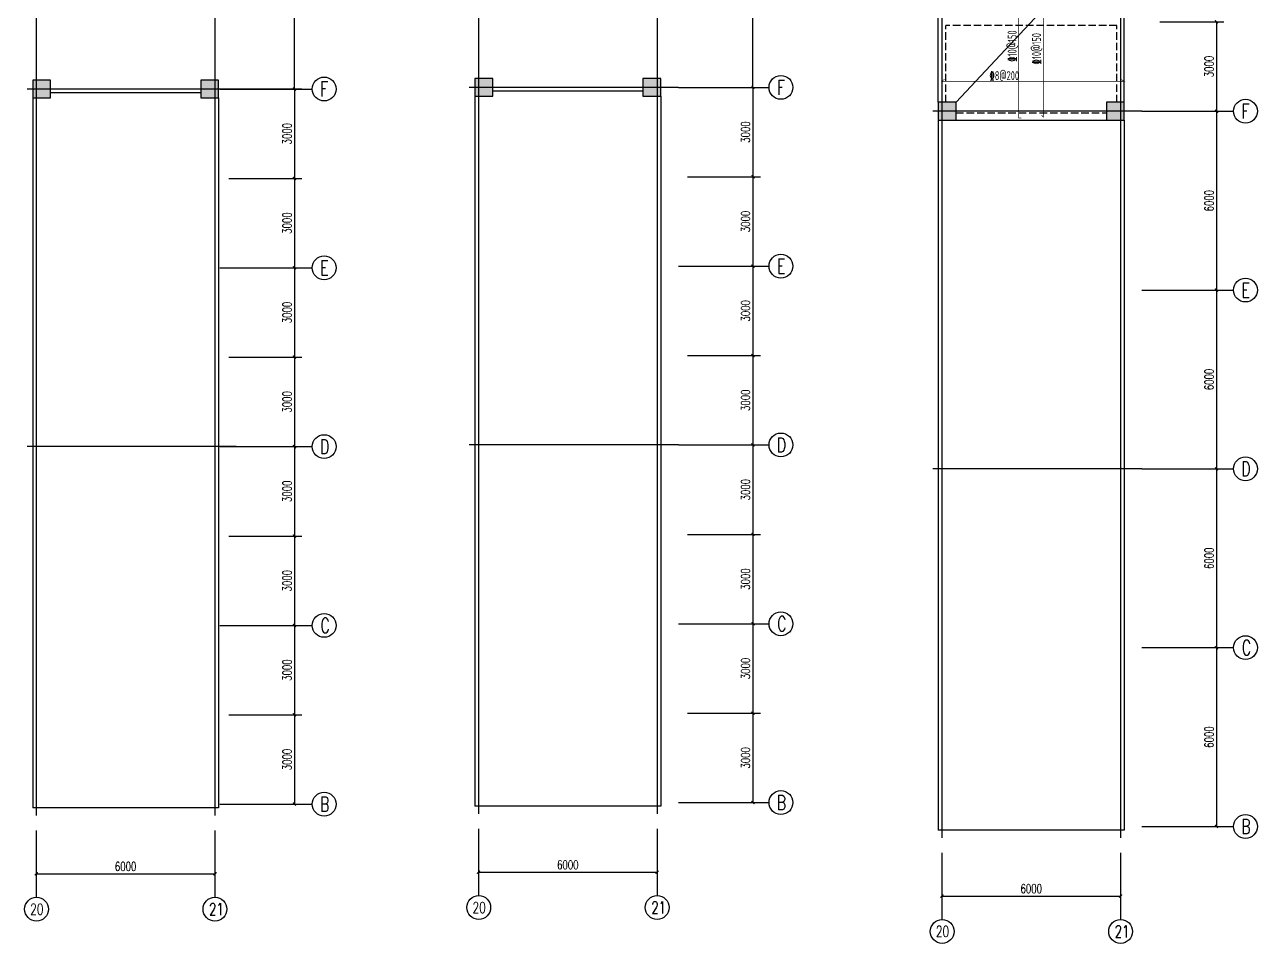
# Model space of a CAD drawing. Extents: x -73672 to 366960, y -527333 to 140666.
# Drawn here: x 221519 to 262900, y -504249 to -473421 of the extents above; entities that cross this region are included whole.
import ezdxf
from ezdxf.enums import TextEntityAlignment as Align

# ---------------------------------------------------------------- set-up
doc = ezdxf.new("R2010")
doc.units = 0
doc.header["$LTSCALE"] = 1000
doc.header["$MEASUREMENT"] = 0
doc.linetypes.add('DASH', pattern=[0.35, 0.25, -0.1])
for name, color, linetype in [('AXIS', 3, 'Continuous'), ('AXIS_TEXT', 7, 'Continuous'), ('COLUMN', 9, 'Continuous'), ('TEXT', 3, 'Continuous'), ('WALL', 9, 'Continuous'), ('建-尺寸', 3, 'Continuous')]:
    doc.layers.add(name, color=color, linetype=linetype)
doc.styles.add('_TCH_AXIS', font='COMPLEX', dxfattribs={"bigfont": 'GBCBIG'})
doc.styles.add('_TCH_DIM_T3', font='SIMPLEX', dxfattribs={"width": 0.705882, "bigfont": 'GBCBIG'})
doc.styles.add('A-DIM_T3', font='SIMPLEX', dxfattribs={"width": 0.705882, "bigfont": 'GBCBIG'})
doc.styles.add('COMPLEX', font='COMPLEX', dxfattribs={"bigfont": 'Tssdchn.shx'})
doc.styles.add('TSSD_Rein', font='Tssdeng.shx', dxfattribs={"width": 0.7, "bigfont": 'hztxt.shx'})
doc.dimstyles.new('_TCH_ARCH-100', dxfattribs={"dimtxt": 297.5, "dimasz": 100, "dimexe": 250, "dimexo": 300, "dimgap": 100, "dimtad": 1, "dimdec": 0, "dimzin": 0, "dimdsep": 46, "dimtxsty": '_TCH_DIM_T3', "dimblk": 'ARCHTICK', "dimcen": 0.09, "dimclrt": 7, "dimazin": 2, "dimtfac": 1, "dimtdec": 0, "dimtix": 1, "dimtmove": 2, "dimatfit": 3, "dimfxl": 0, "dimtolj": 1, "dimtzin": 0, "dimarcsym": 0})
doc.dimstyles.new('A-DIM-100', dxfattribs={"dimtxt": 297.5, "dimasz": 100, "dimexe": 250, "dimexo": 300, "dimgap": 100, "dimtad": 1, "dimdec": 0, "dimzin": 0, "dimdsep": 46, "dimtxsty": 'A-DIM_T3', "dimblk": 'ARCHTICK', "dimcen": 0.09, "dimclrt": 7, "dimazin": 2, "dimtfac": 1, "dimtdec": 0, "dimtix": 1, "dimtmove": 2, "dimatfit": 3, "dimfxl": 0, "dimtolj": 1, "dimtzin": 0, "dimarcsym": 0})

# ---------------------------------------------------------------- blocks, each defined once
blk = doc.blocks.new('_ArchTick')
at = {"color": 0, "linetype": 'ByBlock', "const_width": 0.4}
blk.add_lwpolyline([(-0.5, -0.5), (0.5, 0.5)], dxfattribs=at)
blk = doc.blocks.new('*D7693')
at = {"layer": 'AXIS', "color": 0, "lineweight": -2}
for p, q in [((221908, -500761), (221908, -502167)), ((227908, -500761), (227908, -502167)), ((221908, -501917), (227908, -501917))]:
    blk.add_line(p, q, dxfattribs=at)
at = {"layer": 'Defpoints', "color": 0}
for p in [(221908, -500461), (227908, -500461), (227908, -501917)]:
    blk.add_point(p, dxfattribs=at)
at = {"layer": 'AXIS', "color": 0, "linetype": 'ByBlock', "lineweight": -2, "xscale": 100, "yscale": 100, "zscale": 100, "rotation": 180}
blk.add_blockref('_ArchTick', (221908, -501917), dxfattribs=at)
at = {"layer": 'AXIS', "color": 0, "linetype": 'ByBlock', "lineweight": -2, "xscale": 100, "yscale": 100, "zscale": 100}
blk.add_blockref('_ArchTick', (227908, -501917), dxfattribs=at)
at = {"layer": 'AXIS', "color": 7, "insert": (224908, -501668), "char_height": 297.5, "attachment_point": 5, "style": '_TCH_DIM_T3'}
blk.add_mtext('\\A1;6000', dxfattribs=at)
blk = doc.blocks.new('*D7694')
at = {"layer": 'AXIS', "color": 0, "lineweight": -2}
for p, q in [((228375, -469580), (230825, -469580)), ((230575, -475580), (230575, -469580)), ((228375, -475580), (230825, -475580))]:
    blk.add_line(p, q, dxfattribs=at)
at = {"layer": 'Defpoints', "color": 0}
for p in [(228075, -469580), (230575, -469580), (228075, -475580)]:
    blk.add_point(p, dxfattribs=at)
at = {"layer": 'AXIS', "color": 0, "linetype": 'ByBlock', "lineweight": -2, "xscale": 100, "yscale": 100, "zscale": 100}
for p, rotation in [((230575, -469580), 90), ((230575, -475580), 270)]:
    blk.add_blockref('_ArchTick', p, dxfattribs=dict(at, rotation=rotation))
at = {"layer": 'AXIS', "color": 7, "insert": (230326, -472580), "char_height": 297.5, "attachment_point": 5, "rotation": 90, "style": '_TCH_DIM_T3'}
blk.add_mtext('\\A1;6000', dxfattribs=at)
blk = doc.blocks.new('*D7696')
at = {"layer": 'AXIS', "color": 0, "lineweight": -2}
for p, q in [((236752, -500706), (236752, -502112)), ((242752, -500706), (242752, -502112)), ((236752, -501862), (242752, -501862))]:
    blk.add_line(p, q, dxfattribs=at)
at = {"layer": 'Defpoints', "color": 0}
for p in [(236752, -500406), (242752, -500406), (242752, -501862)]:
    blk.add_point(p, dxfattribs=at)
at = {"layer": 'AXIS', "color": 0, "linetype": 'ByBlock', "lineweight": -2, "xscale": 100, "yscale": 100, "zscale": 100, "rotation": 180}
blk.add_blockref('_ArchTick', (236752, -501862), dxfattribs=at)
at = {"layer": 'AXIS', "color": 0, "linetype": 'ByBlock', "lineweight": -2, "xscale": 100, "yscale": 100, "zscale": 100}
blk.add_blockref('_ArchTick', (242752, -501862), dxfattribs=at)
at = {"layer": 'AXIS', "color": 7, "insert": (239752, -501613), "char_height": 297.5, "attachment_point": 5, "style": '_TCH_DIM_T3'}
blk.add_mtext('\\A1;6000', dxfattribs=at)
blk = doc.blocks.new('*D7697')
at = {"layer": 'AXIS', "color": 0, "lineweight": -2}
for p, q in [((243768, -469525), (246218, -469525)), ((245968, -475525), (245968, -469525)), ((243768, -475525), (246218, -475525))]:
    blk.add_line(p, q, dxfattribs=at)
at = {"layer": 'Defpoints', "color": 0}
for p in [(243468, -469525), (245968, -469525), (243468, -475525)]:
    blk.add_point(p, dxfattribs=at)
at = {"layer": 'AXIS', "color": 0, "linetype": 'ByBlock', "lineweight": -2, "xscale": 100, "yscale": 100, "zscale": 100}
for p, rotation in [((245968, -469525), 90), ((245968, -475525), 270)]:
    blk.add_blockref('_ArchTick', p, dxfattribs=dict(at, rotation=rotation))
at = {"layer": 'AXIS', "color": 7, "insert": (245719, -472525), "char_height": 297.5, "attachment_point": 5, "rotation": 90, "style": '_TCH_DIM_T3'}
blk.add_mtext('\\A1;6000', dxfattribs=at)
blk = doc.blocks.new('*D7699')
at = {"layer": 'AXIS', "color": 0, "lineweight": -2}
for p, q in [((252310, -501507), (252310, -502913)), ((258310, -501507), (258310, -502913)), ((252310, -502663), (258310, -502663))]:
    blk.add_line(p, q, dxfattribs=at)
at = {"layer": 'Defpoints', "color": 0}
for p in [(252310, -501207), (258310, -501207), (258310, -502663)]:
    blk.add_point(p, dxfattribs=at)
at = {"layer": 'AXIS', "color": 0, "linetype": 'ByBlock', "lineweight": -2, "xscale": 100, "yscale": 100, "zscale": 100, "rotation": 180}
blk.add_blockref('_ArchTick', (252310, -502663), dxfattribs=at)
at = {"layer": 'AXIS', "color": 0, "linetype": 'ByBlock', "lineweight": -2, "xscale": 100, "yscale": 100, "zscale": 100}
blk.add_blockref('_ArchTick', (258310, -502663), dxfattribs=at)
at = {"layer": 'AXIS', "color": 7, "insert": (255310, -502414), "char_height": 297.5, "attachment_point": 5, "style": '_TCH_DIM_T3'}
blk.add_mtext('\\A1;6000', dxfattribs=at)
blk = doc.blocks.new('_AXISO')
blk.add_circle((0, 0), 0.5)
at = {"layer": 'AXIS_TEXT', "style": 'COMPLEX'}
blk.add_attdef('A', text='', height=0.56, dxfattribs=at).set_placement((-0.25, -0.28), (0.25, -0.28), align=Align.FIT)
blk = doc.blocks.new('*D8730')
at = {"layer": 'Defpoints', "color": 0}
for p in [(228075, -475580), (228075, -478580), (230575, -478580)]:
    blk.add_point(p, dxfattribs=at)
at = {"layer": '建-尺寸', "color": 0, "lineweight": -2}
for p, q in [((228375, -475580), (230825, -475580)), ((230575, -475580), (230575, -478580)), ((228375, -478580), (230825, -478580))]:
    blk.add_line(p, q, dxfattribs=at)
at = {"layer": '建-尺寸', "color": 0, "linetype": 'ByBlock', "lineweight": -2, "xscale": 100, "yscale": 100, "zscale": 100}
for p, rotation in [((230575, -475580), 90), ((230575, -478580), 270)]:
    blk.add_blockref('_ArchTick', p, dxfattribs=dict(at, rotation=rotation))
at = {"layer": '建-尺寸', "color": 7, "insert": (230326, -477080), "char_height": 297.5, "attachment_point": 5, "rotation": 90, "style": 'A-DIM_T3'}
blk.add_mtext('\\A1;3000', dxfattribs=at)
blk = doc.blocks.new('*D8731')
at = {"layer": 'Defpoints', "color": 0}
for p in [(228075, -478580), (228075, -481580), (230575, -481580)]:
    blk.add_point(p, dxfattribs=at)
at = {"layer": '建-尺寸', "color": 0, "lineweight": -2}
for p, q in [((228375, -478580), (230825, -478580)), ((230575, -478580), (230575, -481580)), ((228375, -481580), (230825, -481580))]:
    blk.add_line(p, q, dxfattribs=at)
at = {"layer": '建-尺寸', "color": 0, "linetype": 'ByBlock', "lineweight": -2, "xscale": 100, "yscale": 100, "zscale": 100}
for p, rotation in [((230575, -478580), 90), ((230575, -481580), 270)]:
    blk.add_blockref('_ArchTick', p, dxfattribs=dict(at, rotation=rotation))
at = {"layer": '建-尺寸', "color": 7, "insert": (230326, -480080), "char_height": 297.5, "attachment_point": 5, "rotation": 90, "style": 'A-DIM_T3'}
blk.add_mtext('\\A1;3000', dxfattribs=at)
blk = doc.blocks.new('*D8732')
at = {"layer": 'Defpoints', "color": 0}
for p in [(228075, -481580), (228075, -484580), (230575, -484580)]:
    blk.add_point(p, dxfattribs=at)
at = {"layer": '建-尺寸', "color": 0, "lineweight": -2}
for p, q in [((228375, -481580), (230825, -481580)), ((230575, -481580), (230575, -484580)), ((228375, -484580), (230825, -484580))]:
    blk.add_line(p, q, dxfattribs=at)
at = {"layer": '建-尺寸', "color": 0, "linetype": 'ByBlock', "lineweight": -2, "xscale": 100, "yscale": 100, "zscale": 100}
for p, rotation in [((230575, -481580), 90), ((230575, -484580), 270)]:
    blk.add_blockref('_ArchTick', p, dxfattribs=dict(at, rotation=rotation))
at = {"layer": '建-尺寸', "color": 7, "insert": (230326, -483080), "char_height": 297.5, "attachment_point": 5, "rotation": 90, "style": 'A-DIM_T3'}
blk.add_mtext('\\A1;3000', dxfattribs=at)
blk = doc.blocks.new('*D8733')
at = {"layer": 'Defpoints', "color": 0}
for p in [(228075, -484580), (228075, -487580), (230575, -487580)]:
    blk.add_point(p, dxfattribs=at)
at = {"layer": '建-尺寸', "color": 0, "lineweight": -2}
for p, q in [((228375, -484580), (230825, -484580)), ((230575, -484580), (230575, -487580)), ((228375, -487580), (230825, -487580))]:
    blk.add_line(p, q, dxfattribs=at)
at = {"layer": '建-尺寸', "color": 0, "linetype": 'ByBlock', "lineweight": -2, "xscale": 100, "yscale": 100, "zscale": 100}
for p, rotation in [((230575, -484580), 90), ((230575, -487580), 270)]:
    blk.add_blockref('_ArchTick', p, dxfattribs=dict(at, rotation=rotation))
at = {"layer": '建-尺寸', "color": 7, "insert": (230326, -486080), "char_height": 297.5, "attachment_point": 5, "rotation": 90, "style": 'A-DIM_T3'}
blk.add_mtext('\\A1;3000', dxfattribs=at)
blk = doc.blocks.new('*D8734')
at = {"layer": 'Defpoints', "color": 0}
for p in [(228075, -487580), (228075, -490580), (230575, -490580)]:
    blk.add_point(p, dxfattribs=at)
at = {"layer": '建-尺寸', "color": 0, "lineweight": -2}
for p, q in [((228375, -487580), (230825, -487580)), ((230575, -487580), (230575, -490580)), ((228375, -490580), (230825, -490580))]:
    blk.add_line(p, q, dxfattribs=at)
at = {"layer": '建-尺寸', "color": 0, "linetype": 'ByBlock', "lineweight": -2, "xscale": 100, "yscale": 100, "zscale": 100}
for p, rotation in [((230575, -487580), 90), ((230575, -490580), 270)]:
    blk.add_blockref('_ArchTick', p, dxfattribs=dict(at, rotation=rotation))
at = {"layer": '建-尺寸', "color": 7, "insert": (230326, -489080), "char_height": 297.5, "attachment_point": 5, "rotation": 90, "style": 'A-DIM_T3'}
blk.add_mtext('\\A1;3000', dxfattribs=at)
blk = doc.blocks.new('*D8735')
at = {"layer": 'Defpoints', "color": 0}
for p in [(228075, -490580), (228075, -493580), (230575, -493580)]:
    blk.add_point(p, dxfattribs=at)
at = {"layer": '建-尺寸', "color": 0, "lineweight": -2}
for p, q in [((228375, -490580), (230825, -490580)), ((230575, -490580), (230575, -493580)), ((228375, -493580), (230825, -493580))]:
    blk.add_line(p, q, dxfattribs=at)
at = {"layer": '建-尺寸', "color": 0, "linetype": 'ByBlock', "lineweight": -2, "xscale": 100, "yscale": 100, "zscale": 100}
for p, rotation in [((230575, -490580), 90), ((230575, -493580), 270)]:
    blk.add_blockref('_ArchTick', p, dxfattribs=dict(at, rotation=rotation))
at = {"layer": '建-尺寸', "color": 7, "insert": (230326, -492080), "char_height": 297.5, "attachment_point": 5, "rotation": 90, "style": 'A-DIM_T3'}
blk.add_mtext('\\A1;3000', dxfattribs=at)
blk = doc.blocks.new('*D8736')
at = {"layer": 'Defpoints', "color": 0}
for p in [(228075, -493580), (228075, -496580), (230575, -496580)]:
    blk.add_point(p, dxfattribs=at)
at = {"layer": '建-尺寸', "color": 0, "lineweight": -2}
for p, q in [((228375, -493580), (230825, -493580)), ((230575, -493580), (230575, -496580)), ((228375, -496580), (230825, -496580))]:
    blk.add_line(p, q, dxfattribs=at)
at = {"layer": '建-尺寸', "color": 0, "linetype": 'ByBlock', "lineweight": -2, "xscale": 100, "yscale": 100, "zscale": 100}
for p, rotation in [((230575, -493580), 90), ((230575, -496580), 270)]:
    blk.add_blockref('_ArchTick', p, dxfattribs=dict(at, rotation=rotation))
at = {"layer": '建-尺寸', "color": 7, "insert": (230326, -495080), "char_height": 297.5, "attachment_point": 5, "rotation": 90, "style": 'A-DIM_T3'}
blk.add_mtext('\\A1;3000', dxfattribs=at)
blk = doc.blocks.new('*D8737')
at = {"layer": 'Defpoints', "color": 0}
for p in [(228075, -496580), (228075, -499580), (230575, -499580)]:
    blk.add_point(p, dxfattribs=at)
at = {"layer": '建-尺寸', "color": 0, "lineweight": -2}
for p, q in [((228375, -496580), (230825, -496580)), ((230575, -496580), (230575, -499580)), ((228375, -499580), (230825, -499580))]:
    blk.add_line(p, q, dxfattribs=at)
at = {"layer": '建-尺寸', "color": 0, "linetype": 'ByBlock', "lineweight": -2, "xscale": 100, "yscale": 100, "zscale": 100}
for p, rotation in [((230575, -496580), 90), ((230575, -499580), 270)]:
    blk.add_blockref('_ArchTick', p, dxfattribs=dict(at, rotation=rotation))
at = {"layer": '建-尺寸', "color": 7, "insert": (230326, -498080), "char_height": 297.5, "attachment_point": 5, "rotation": 90, "style": 'A-DIM_T3'}
blk.add_mtext('\\A1;3000', dxfattribs=at)
blk = doc.blocks.new('*D8744')
at = {"layer": 'Defpoints', "color": 0}
for p in [(243468, -475525), (243468, -478525), (245968, -478525)]:
    blk.add_point(p, dxfattribs=at)
at = {"layer": '建-尺寸', "color": 0, "lineweight": -2}
for p, q in [((243768, -475525), (246218, -475525)), ((245968, -475525), (245968, -478525)), ((243768, -478525), (246218, -478525))]:
    blk.add_line(p, q, dxfattribs=at)
at = {"layer": '建-尺寸', "color": 0, "linetype": 'ByBlock', "lineweight": -2, "xscale": 100, "yscale": 100, "zscale": 100}
for p, rotation in [((245968, -475525), 90), ((245968, -478525), 270)]:
    blk.add_blockref('_ArchTick', p, dxfattribs=dict(at, rotation=rotation))
at = {"layer": '建-尺寸', "color": 7, "insert": (245719, -477025), "char_height": 297.5, "attachment_point": 5, "rotation": 90, "style": 'A-DIM_T3'}
blk.add_mtext('\\A1;3000', dxfattribs=at)
blk = doc.blocks.new('*D8745')
at = {"layer": 'Defpoints', "color": 0}
for p in [(243468, -478525), (243468, -481525), (245968, -481525)]:
    blk.add_point(p, dxfattribs=at)
at = {"layer": '建-尺寸', "color": 0, "lineweight": -2}
for p, q in [((243768, -478525), (246218, -478525)), ((245968, -478525), (245968, -481525)), ((243768, -481525), (246218, -481525))]:
    blk.add_line(p, q, dxfattribs=at)
at = {"layer": '建-尺寸', "color": 0, "linetype": 'ByBlock', "lineweight": -2, "xscale": 100, "yscale": 100, "zscale": 100}
for p, rotation in [((245968, -478525), 90), ((245968, -481525), 270)]:
    blk.add_blockref('_ArchTick', p, dxfattribs=dict(at, rotation=rotation))
at = {"layer": '建-尺寸', "color": 7, "insert": (245719, -480025), "char_height": 297.5, "attachment_point": 5, "rotation": 90, "style": 'A-DIM_T3'}
blk.add_mtext('\\A1;3000', dxfattribs=at)
blk = doc.blocks.new('*D8746')
at = {"layer": 'Defpoints', "color": 0}
for p in [(243468, -481525), (243468, -484525), (245968, -484525)]:
    blk.add_point(p, dxfattribs=at)
at = {"layer": '建-尺寸', "color": 0, "lineweight": -2}
for p, q in [((243768, -481525), (246218, -481525)), ((245968, -481525), (245968, -484525)), ((243768, -484525), (246218, -484525))]:
    blk.add_line(p, q, dxfattribs=at)
at = {"layer": '建-尺寸', "color": 0, "linetype": 'ByBlock', "lineweight": -2, "xscale": 100, "yscale": 100, "zscale": 100}
for p, rotation in [((245968, -481525), 90), ((245968, -484525), 270)]:
    blk.add_blockref('_ArchTick', p, dxfattribs=dict(at, rotation=rotation))
at = {"layer": '建-尺寸', "color": 7, "insert": (245719, -483025), "char_height": 297.5, "attachment_point": 5, "rotation": 90, "style": 'A-DIM_T3'}
blk.add_mtext('\\A1;3000', dxfattribs=at)
blk = doc.blocks.new('*D8747')
at = {"layer": 'Defpoints', "color": 0}
for p in [(243468, -484525), (243468, -487525), (245968, -487525)]:
    blk.add_point(p, dxfattribs=at)
at = {"layer": '建-尺寸', "color": 0, "lineweight": -2}
for p, q in [((243768, -484525), (246218, -484525)), ((245968, -484525), (245968, -487525)), ((243768, -487525), (246218, -487525))]:
    blk.add_line(p, q, dxfattribs=at)
at = {"layer": '建-尺寸', "color": 0, "linetype": 'ByBlock', "lineweight": -2, "xscale": 100, "yscale": 100, "zscale": 100}
for p, rotation in [((245968, -484525), 90), ((245968, -487525), 270)]:
    blk.add_blockref('_ArchTick', p, dxfattribs=dict(at, rotation=rotation))
at = {"layer": '建-尺寸', "color": 7, "insert": (245719, -486025), "char_height": 297.5, "attachment_point": 5, "rotation": 90, "style": 'A-DIM_T3'}
blk.add_mtext('\\A1;3000', dxfattribs=at)
blk = doc.blocks.new('*D8748')
at = {"layer": 'Defpoints', "color": 0}
for p in [(243468, -487525), (243468, -490525), (245968, -490525)]:
    blk.add_point(p, dxfattribs=at)
at = {"layer": '建-尺寸', "color": 0, "lineweight": -2}
for p, q in [((243768, -487525), (246218, -487525)), ((245968, -487525), (245968, -490525)), ((243768, -490525), (246218, -490525))]:
    blk.add_line(p, q, dxfattribs=at)
at = {"layer": '建-尺寸', "color": 0, "linetype": 'ByBlock', "lineweight": -2, "xscale": 100, "yscale": 100, "zscale": 100}
for p, rotation in [((245968, -487525), 90), ((245968, -490525), 270)]:
    blk.add_blockref('_ArchTick', p, dxfattribs=dict(at, rotation=rotation))
at = {"layer": '建-尺寸', "color": 7, "insert": (245719, -489025), "char_height": 297.5, "attachment_point": 5, "rotation": 90, "style": 'A-DIM_T3'}
blk.add_mtext('\\A1;3000', dxfattribs=at)
blk = doc.blocks.new('*D8749')
at = {"layer": 'Defpoints', "color": 0}
for p in [(243468, -490525), (243468, -493525), (245968, -493525)]:
    blk.add_point(p, dxfattribs=at)
at = {"layer": '建-尺寸', "color": 0, "lineweight": -2}
for p, q in [((243768, -490525), (246218, -490525)), ((245968, -490525), (245968, -493525)), ((243768, -493525), (246218, -493525))]:
    blk.add_line(p, q, dxfattribs=at)
at = {"layer": '建-尺寸', "color": 0, "linetype": 'ByBlock', "lineweight": -2, "xscale": 100, "yscale": 100, "zscale": 100}
for p, rotation in [((245968, -490525), 90), ((245968, -493525), 270)]:
    blk.add_blockref('_ArchTick', p, dxfattribs=dict(at, rotation=rotation))
at = {"layer": '建-尺寸', "color": 7, "insert": (245719, -492025), "char_height": 297.5, "attachment_point": 5, "rotation": 90, "style": 'A-DIM_T3'}
blk.add_mtext('\\A1;3000', dxfattribs=at)
blk = doc.blocks.new('*D8750')
at = {"layer": 'Defpoints', "color": 0}
for p in [(243468, -493525), (243468, -496525), (245968, -496525)]:
    blk.add_point(p, dxfattribs=at)
at = {"layer": '建-尺寸', "color": 0, "lineweight": -2}
for p, q in [((243768, -493525), (246218, -493525)), ((245968, -493525), (245968, -496525)), ((243768, -496525), (246218, -496525))]:
    blk.add_line(p, q, dxfattribs=at)
at = {"layer": '建-尺寸', "color": 0, "linetype": 'ByBlock', "lineweight": -2, "xscale": 100, "yscale": 100, "zscale": 100}
for p, rotation in [((245968, -493525), 90), ((245968, -496525), 270)]:
    blk.add_blockref('_ArchTick', p, dxfattribs=dict(at, rotation=rotation))
at = {"layer": '建-尺寸', "color": 7, "insert": (245719, -495025), "char_height": 297.5, "attachment_point": 5, "rotation": 90, "style": 'A-DIM_T3'}
blk.add_mtext('\\A1;3000', dxfattribs=at)
blk = doc.blocks.new('*D8751')
at = {"layer": 'Defpoints', "color": 0}
for p in [(243468, -496525), (243468, -499525), (245968, -499525)]:
    blk.add_point(p, dxfattribs=at)
at = {"layer": '建-尺寸', "color": 0, "lineweight": -2}
for p, q in [((243768, -496525), (246218, -496525)), ((245968, -496525), (245968, -499525)), ((243768, -499525), (246218, -499525))]:
    blk.add_line(p, q, dxfattribs=at)
at = {"layer": '建-尺寸', "color": 0, "linetype": 'ByBlock', "lineweight": -2, "xscale": 100, "yscale": 100, "zscale": 100}
for p, rotation in [((245968, -496525), 90), ((245968, -499525), 270)]:
    blk.add_blockref('_ArchTick', p, dxfattribs=dict(at, rotation=rotation))
at = {"layer": '建-尺寸', "color": 7, "insert": (245719, -498025), "char_height": 297.5, "attachment_point": 5, "rotation": 90, "style": 'A-DIM_T3'}
blk.add_mtext('\\A1;3000', dxfattribs=at)
blk = doc.blocks.new('*D8758')
at = {"layer": 'Defpoints', "color": 0}
for p in [(259027, -476327), (259027, -482327), (261527, -482327)]:
    blk.add_point(p, dxfattribs=at)
at = {"layer": '建-尺寸', "color": 0, "lineweight": -2}
for p, q in [((259327, -476327), (261777, -476327)), ((261527, -476327), (261527, -482327)), ((259327, -482327), (261777, -482327))]:
    blk.add_line(p, q, dxfattribs=at)
at = {"layer": '建-尺寸', "color": 0, "linetype": 'ByBlock', "lineweight": -2, "xscale": 100, "yscale": 100, "zscale": 100}
for p, rotation in [((261527, -476327), 90), ((261527, -482327), 270)]:
    blk.add_blockref('_ArchTick', p, dxfattribs=dict(at, rotation=rotation))
at = {"layer": '建-尺寸', "color": 7, "insert": (261278, -479327), "char_height": 297.5, "attachment_point": 5, "rotation": 90, "style": 'A-DIM_T3'}
blk.add_mtext('\\A1;6000', dxfattribs=at)
blk = doc.blocks.new('*D8759')
at = {"layer": 'Defpoints', "color": 0}
for p in [(259027, -482327), (259027, -488327), (261527, -488327)]:
    blk.add_point(p, dxfattribs=at)
at = {"layer": '建-尺寸', "color": 0, "lineweight": -2}
for p, q in [((259327, -482327), (261777, -482327)), ((261527, -482327), (261527, -488327)), ((259327, -488327), (261777, -488327))]:
    blk.add_line(p, q, dxfattribs=at)
at = {"layer": '建-尺寸', "color": 0, "linetype": 'ByBlock', "lineweight": -2, "xscale": 100, "yscale": 100, "zscale": 100}
for p, rotation in [((261527, -482327), 90), ((261527, -488327), 270)]:
    blk.add_blockref('_ArchTick', p, dxfattribs=dict(at, rotation=rotation))
at = {"layer": '建-尺寸', "color": 7, "insert": (261278, -485327), "char_height": 297.5, "attachment_point": 5, "rotation": 90, "style": 'A-DIM_T3'}
blk.add_mtext('\\A1;6000', dxfattribs=at)
blk = doc.blocks.new('*D8760')
at = {"layer": 'Defpoints', "color": 0}
for p in [(259027, -488327), (259027, -494327), (261527, -494327)]:
    blk.add_point(p, dxfattribs=at)
at = {"layer": '建-尺寸', "color": 0, "lineweight": -2}
for p, q in [((259327, -488327), (261777, -488327)), ((261527, -488327), (261527, -494327)), ((259327, -494327), (261777, -494327))]:
    blk.add_line(p, q, dxfattribs=at)
at = {"layer": '建-尺寸', "color": 0, "linetype": 'ByBlock', "lineweight": -2, "xscale": 100, "yscale": 100, "zscale": 100}
for p, rotation in [((261527, -488327), 90), ((261527, -494327), 270)]:
    blk.add_blockref('_ArchTick', p, dxfattribs=dict(at, rotation=rotation))
at = {"layer": '建-尺寸', "color": 7, "insert": (261278, -491327), "char_height": 297.5, "attachment_point": 5, "rotation": 90, "style": 'A-DIM_T3'}
blk.add_mtext('\\A1;6000', dxfattribs=at)
blk = doc.blocks.new('*D8761')
at = {"layer": 'Defpoints', "color": 0}
for p in [(259027, -494327), (259027, -500327), (261527, -500327)]:
    blk.add_point(p, dxfattribs=at)
at = {"layer": '建-尺寸', "color": 0, "lineweight": -2}
for p, q in [((259327, -494327), (261777, -494327)), ((261527, -494327), (261527, -500327)), ((259327, -500327), (261777, -500327))]:
    blk.add_line(p, q, dxfattribs=at)
at = {"layer": '建-尺寸', "color": 0, "linetype": 'ByBlock', "lineweight": -2, "xscale": 100, "yscale": 100, "zscale": 100}
for p, rotation in [((261527, -494327), 90), ((261527, -500327), 270)]:
    blk.add_blockref('_ArchTick', p, dxfattribs=dict(at, rotation=rotation))
at = {"layer": '建-尺寸', "color": 7, "insert": (261278, -497327), "char_height": 297.5, "attachment_point": 5, "rotation": 90, "style": 'A-DIM_T3'}
blk.add_mtext('\\A1;6000', dxfattribs=at)
blk = doc.blocks.new('*D8766')
at = {"layer": 'Defpoints', "color": 0}
for p in [(259327, -473327), (259327, -476327), (261527, -476327)]:
    blk.add_point(p, dxfattribs=at)
at = {"layer": '建-尺寸', "color": 0, "lineweight": -2}
for p, q in [((259627, -473327), (261777, -473327)), ((261527, -473327), (261527, -476327)), ((259627, -476327), (261777, -476327))]:
    blk.add_line(p, q, dxfattribs=at)
at = {"layer": '建-尺寸', "color": 0, "linetype": 'ByBlock', "lineweight": -2, "xscale": 100, "yscale": 100, "zscale": 100}
for p, rotation in [((261527, -473327), 90), ((261527, -476327), 270)]:
    blk.add_blockref('_ArchTick', p, dxfattribs=dict(at, rotation=rotation))
at = {"layer": '建-尺寸', "color": 7, "insert": (261278, -474827), "char_height": 297.5, "attachment_point": 5, "rotation": 90, "style": 'A-DIM_T3'}
blk.add_mtext('\\A1;3000', dxfattribs=at)

msp = doc.modelspace()

# ---------------------------------------------------------------- hatches: boundary and pattern name
h = msp.add_hatch(color=0)
h.dxf.hatch_style = 1
h.paths.add_polyline_path([(221907.71, -475880.2), (222387.71, -475880.2), (222387.71, -475280.2), (221907.71, -475280.2)])
h.paths.add_polyline_path([(221907.71, -475280.2), (221787.71, -475280.2), (221787.71, -475880.2), (221907.71, -475880.2)])
h = msp.add_hatch(color=0)
h.dxf.hatch_style = 1
h.paths.add_polyline_path([(227547.71, -475880.2), (228027.71, -475880.2), (228027.71, -475280.2), (227547.71, -475280.2)])
h.paths.add_polyline_path([(227547.71, -475280.2), (227427.71, -475280.2), (227427.71, -475880.2), (227547.71, -475880.2)])
h = msp.add_hatch(color=0)
h.dxf.hatch_style = 1
h.paths.add_polyline_path([(236751.52, -475825.25), (237231.52, -475825.25), (237231.52, -475225.25), (236751.52, -475225.25)])
h.paths.add_polyline_path([(236751.52, -475225.25), (236631.52, -475225.25), (236631.52, -475825.25), (236751.52, -475825.25)])
h = msp.add_hatch(color=0)
h.dxf.hatch_style = 1
h.paths.add_polyline_path([(242391.52, -475825.25), (242871.52, -475825.25), (242871.52, -475225.25), (242391.52, -475225.25)])
h.paths.add_polyline_path([(242391.52, -475225.25), (242271.52, -475225.25), (242271.52, -475825.25), (242391.52, -475825.25)])
h = msp.add_hatch(color=0)
h.dxf.hatch_style = 1
h.paths.add_polyline_path([(252310.48, -476626.61), (252790.48, -476626.61), (252790.48, -476026.61), (252310.48, -476026.61)])
h.paths.add_polyline_path([(252310.48, -476026.61), (252190.48, -476026.61), (252190.48, -476626.61), (252310.48, -476626.61)])
h = msp.add_hatch(color=0)
h.dxf.hatch_style = 1
h.paths.add_polyline_path([(257950.48, -476626.61), (258430.48, -476626.61), (258430.48, -476026.61), (257950.48, -476026.61)])
h.paths.add_polyline_path([(257950.48, -476026.61), (257830.48, -476026.61), (257830.48, -476626.61), (257950.48, -476626.61)])

# ---------------------------------------------------------------- linework, layer by layer
at = {"color": 1}
for p, q in [((221907.71, -450889.68), (221907.71, -499960.85)), ((227907.71, -450889.68), (227907.71, -499960.85)), ((236751.52, -450834.73), (236751.52, -499905.9)), ((242751.52, -450834.73), (242751.52, -499905.9)), ((252310.48, -451636.09), (252310.48, -500707.26)), ((258310.48, -451636.09), (258310.48, -500707.26)), ((228624.36, -475580.2), (221598.89, -475580.2)), ((243468.17, -475525.25), (236442.7, -475525.25)), ((259027.13, -476326.61), (252001.66, -476326.61)), ((228624.36, -487580.2), (221598.89, -487580.2)), ((243468.17, -487525.25), (236442.7, -487525.25)), ((259027.13, -488326.61), (252001.66, -488326.61))]:
    msp.add_line(p, q, dxfattribs=at)
at = {"color": 0}
for p, q in [((252190.48, -476026.61), (252190.48, -470626.61)), ((252790.48, -476026.61), (257830.48, -470626.61)), ((258430.48, -476026.61), (258430.48, -470626.61)), ((221787.71, -475880.2), (221787.71, -499700.2)), ((236631.52, -475825.25), (236631.52, -499645.25)), ((252190.48, -476626.61), (252190.48, -500446.61)), ((228027.71, -499700.2), (221787.71, -499700.2)), ((242871.52, -499645.25), (236631.52, -499645.25)), ((258430.48, -500446.61), (252190.48, -500446.61))]:
    msp.add_line(p, q, dxfattribs=at)
for p, q in [((222387.71, -475460.2), (222387.71, -475374.87)), ((237231.52, -475405.25), (237231.52, -475319.91)), ((252790.48, -476206.61), (252790.48, -476121.28))]:
    msp.add_line(p, q)
at = {"color": 0, "const_width": 20}
for points in [[(254975.71, -476553.28), (254887.27, -476553.28), (254887.27, -470095.42), (254976.25, -470095.42)], [(252394.04, -475256.52), (252305.76, -475324.33), (258436.22, -475324.33), (258315.03, -475255.21)]]:
    msp.add_lwpolyline(points, dxfattribs=at)
at = {"const_width": 20}
msp.add_lwpolyline([(255678.47, -470124.34), (255715.85, -470076.78), (255715.85, -476519.99), (255659.07, -476462.5)], dxfattribs=at)
at = {"layer": 'AXIS'}
for p, q in [((228074.84, -475580.2), (231173.27, -475580.2)), ((243468.17, -475525.25), (246506.5, -475525.25)), ((259027.13, -476326.61), (262099.81, -476326.61)), ((228074.84, -481580.2), (231173.27, -481580.2)), ((243468.17, -481525.25), (246506.5, -481525.25)), ((259027.13, -482326.61), (262099.81, -482326.61)), ((228074.84, -487580.2), (231173.27, -487580.2)), ((243468.17, -487525.25), (246506.5, -487525.25)), ((259027.13, -488326.61), (262099.81, -488326.61)), ((228074.84, -493580.2), (231173.27, -493580.2)), ((243468.17, -493525.25), (246506.5, -493525.25)), ((259027.13, -494326.61), (262099.81, -494326.61)), ((228074.84, -499580.2), (231173.27, -499580.2)), ((243468.17, -499525.25), (246506.5, -499525.25)), ((221907.71, -500460.85), (221907.71, -502702.37)), ((227907.71, -500460.85), (227907.71, -502702.37)), ((236751.52, -500405.9), (236751.52, -502647.41)), ((242751.52, -500405.9), (242751.52, -502647.41)), ((259027.13, -500326.61), (262099.81, -500326.61)), ((252310.48, -501207.26), (252310.48, -503448.78)), ((258310.48, -501207.26), (258310.48, -503448.78))]:
    msp.add_line(p, q, dxfattribs=at)
for centre in [(221918.64, -503102.37), (236762.45, -503047.41), (252321.41, -503848.78)]:
    msp.add_circle(centre, 400, dxfattribs=at)
at = {"layer": 'COLUMN'}
for points in [[(221787.71, -475880.2), (222387.71, -475880.2), (222387.71, -475280.2), (221787.71, -475280.2)], [(227427.71, -475880.2), (228027.71, -475880.2), (228027.71, -475280.2), (227427.71, -475280.2)], [(236631.52, -475825.25), (237231.52, -475825.25), (237231.52, -475225.25), (236631.52, -475225.25)], [(242271.52, -475825.25), (242871.52, -475825.25), (242871.52, -475225.25), (242271.52, -475225.25)], [(252190.48, -476626.61), (252790.48, -476626.61), (252790.48, -476026.61), (252190.48, -476026.61)], [(257830.48, -476626.61), (258430.48, -476626.61), (258430.48, -476026.61), (257830.48, -476026.61)]]:
    msp.add_lwpolyline(points, close=True, dxfattribs=at)
at = {"layer": 'WALL', "linetype": 'DASH'}
for p, q in [((252440.48, -476026.61), (252440.48, -473451.61)), ((258180.48, -473451.61), (252440.48, -473451.61)), ((258180.48, -476026.61), (258180.48, -473451.61)), ((252790.48, -476376.61), (257830.48, -476376.61))]:
    msp.add_line(p, q, dxfattribs=at)
at = {"layer": 'WALL'}
for p, q in [((222387.71, -475700.2), (227427.71, -475700.2)), ((228027.71, -475880.2), (228027.71, -499700.2)), ((237231.52, -475645.25), (242271.52, -475645.25)), ((242871.52, -475825.25), (242871.52, -499645.25)), ((252790.48, -476626.61), (257830.48, -476626.61)), ((258430.48, -476626.61), (258430.48, -500446.61))]:
    msp.add_line(p, q, dxfattribs=at)

# ---------------------------------------------------------------- block references
at = {"layer": 'AXIS'}
ref = msp.add_blockref('_AXISO', (231573.27, -475580.2), dxfattribs=dict(at, xscale=800, yscale=800, zscale=800))
ref.add_attrib('A', 'F', (231440.65, -475826.8), dxfattribs={"color": 7, "height": 493.2, "style": '_TCH_AXIS', "width": 0.705882})
ref = msp.add_blockref('_AXISO', (246906.5, -475525.25), dxfattribs=dict(at, xscale=800, yscale=800, zscale=800))
ref.add_attrib('A', 'F', (246773.88, -475771.85), dxfattribs={"color": 7, "height": 493.2, "style": '_TCH_AXIS', "width": 0.705882})
ref = msp.add_blockref('_AXISO', (262499.81, -476326.61), dxfattribs=dict(at, xscale=800, yscale=800, zscale=800))
ref.add_attrib('A', 'F', (262367.18, -476573.21), dxfattribs={"color": 7, "height": 493.2, "style": '_TCH_AXIS', "width": 0.705882})
ref = msp.add_blockref('_AXISO', (231573.27, -481580.2), dxfattribs=dict(at, xscale=800, yscale=800, zscale=800))
ref.add_attrib('A', 'E', (231440.65, -481826.8), dxfattribs={"color": 7, "height": 493.2, "style": '_TCH_AXIS', "width": 0.705882})
ref = msp.add_blockref('_AXISO', (246906.5, -481525.25), dxfattribs=dict(at, xscale=800, yscale=800, zscale=800))
ref.add_attrib('A', 'E', (246773.88, -481771.85), dxfattribs={"color": 7, "height": 493.2, "style": '_TCH_AXIS', "width": 0.705882})
ref = msp.add_blockref('_AXISO', (262499.81, -482326.61), dxfattribs=dict(at, xscale=800, yscale=800, zscale=800))
ref.add_attrib('A', 'E', (262367.18, -482573.21), dxfattribs={"color": 7, "height": 493.2, "style": '_TCH_AXIS', "width": 0.705882})
ref = msp.add_blockref('_AXISO', (231573.27, -487580.2), dxfattribs=dict(at, xscale=800, yscale=800, zscale=800))
ref.add_attrib('A', 'D', (231434.35, -487823.31), dxfattribs={"color": 7, "height": 486.22, "style": '_TCH_AXIS', "width": 0.705882})
ref = msp.add_blockref('_AXISO', (246906.5, -487525.25), dxfattribs=dict(at, xscale=800, yscale=800, zscale=800))
ref.add_attrib('A', 'D', (246767.58, -487768.36), dxfattribs={"color": 7, "height": 486.22, "style": '_TCH_AXIS', "width": 0.705882})
ref = msp.add_blockref('_AXISO', (262499.81, -488326.61), dxfattribs=dict(at, xscale=800, yscale=800, zscale=800))
ref.add_attrib('A', 'D', (262360.89, -488569.72), dxfattribs={"color": 7, "height": 486.22, "style": '_TCH_AXIS', "width": 0.705882})
ref = msp.add_blockref('_AXISO', (231573.27, -493580.2), dxfattribs=dict(at, xscale=800, yscale=800, zscale=800))
ref.add_attrib('A', 'C', (231447.21, -493830.22), dxfattribs={"color": 7, "height": 500.04, "style": '_TCH_AXIS', "width": 0.705882})
ref = msp.add_blockref('_AXISO', (246906.5, -493525.25), dxfattribs=dict(at, xscale=800, yscale=800, zscale=800))
ref.add_attrib('A', 'C', (246780.44, -493775.27), dxfattribs={"color": 7, "height": 500.04, "style": '_TCH_AXIS', "width": 0.705882})
ref = msp.add_blockref('_AXISO', (262499.81, -494326.61), dxfattribs=dict(at, xscale=800, yscale=800, zscale=800))
ref.add_attrib('A', 'C', (262373.75, -494576.63), dxfattribs={"color": 7, "height": 500.04, "style": '_TCH_AXIS', "width": 0.705882})
ref = msp.add_blockref('_AXISO', (231573.27, -499580.2), dxfattribs=dict(at, xscale=800, yscale=800, zscale=800))
ref.add_attrib('A', 'B', (231434.35, -499823.31), dxfattribs={"color": 7, "height": 486.22, "style": '_TCH_AXIS', "width": 0.705882})
ref = msp.add_blockref('_AXISO', (246906.5, -499525.25), dxfattribs=dict(at, xscale=800, yscale=800, zscale=800))
ref.add_attrib('A', 'B', (246767.58, -499768.36), dxfattribs={"color": 7, "height": 486.22, "style": '_TCH_AXIS', "width": 0.705882})
ref = msp.add_blockref('_AXISO', (262499.81, -500326.61), dxfattribs=dict(at, xscale=800, yscale=800, zscale=800))
ref.add_attrib('A', 'B', (262360.89, -500569.72), dxfattribs={"color": 7, "height": 486.22, "style": '_TCH_AXIS', "width": 0.705882})
ref = msp.add_blockref('_AXISO', (227907.71, -503102.37), dxfattribs=dict(at, xscale=800, yscale=800, zscale=800))
ref.add_attrib('A', '21', (227712.26, -503302.87), dxfattribs={"color": 7, "height": 401.002, "style": '_TCH_AXIS', "width": 0.705882})
ref = msp.add_blockref('_AXISO', (242751.52, -503047.41), dxfattribs=dict(at, xscale=800, yscale=800, zscale=800))
ref.add_attrib('A', '21', (242556.07, -503247.91), dxfattribs={"color": 7, "height": 401.002, "style": '_TCH_AXIS', "width": 0.705882})
ref = msp.add_blockref('_AXISO', (258310.48, -503848.78), dxfattribs=dict(at, xscale=800, yscale=800, zscale=800))
ref.add_attrib('A', '21', (258115.03, -504049.28), dxfattribs={"color": 7, "height": 401.002, "style": '_TCH_AXIS', "width": 0.705882})

# ---------------------------------------------------------------- texts
at = {"layer": 'AXIS', "color": 7, "style": '_TCH_AXIS', "width": 0.705882}
for p in [(221707.92, -503286.75), (236551.73, -503231.79), (252110.69, -504033.16)]:
    msp.add_text('20', height=368.763, dxfattribs=at).set_placement(p)
at = {"layer": 'TEXT', "style": 'TSSD_Rein', "width": 0.7}
for p in [(254819.84, -474668.99), (255636.98, -474758)]:
    msp.add_text('%%13210@150', height=300, rotation=90, dxfattribs=at).set_placement(p)
msp.add_text('%%1328@200', height=300, dxfattribs=at).set_placement((253905.32, -475281.04))

# ---------------------------------------------------------------- dimensions: what is measured, and where the dimension line sits
at = {"layer": 'AXIS'}
for p1, p2, picture, middle in [((228074.84, -475580.2), (228074.84, -469580.2), '*D7694', (230326.09, -472580.2)), ((243468.17, -475525.25), (243468.17, -469525.25), '*D7697', (245719.42, -472525.25))]:
    dim = msp.add_aligned_dim(p1=p1, p2=p2, distance=-2500, dimstyle='_TCH_ARCH-100', dxfattribs=at)
    dim.commit()
    dim.dimension.update_dxf_attribs({"geometry": picture, "text_midpoint": middle})
for base, p1, p2, picture, middle in [((227907.71, -501916.75), (221907.71, -500460.85), (227907.71, -500460.85), '*D7693', (224907.71, -501668)), ((242751.52, -501861.8), (236751.52, -500405.9), (242751.52, -500405.9), '*D7696', (239751.52, -501613.05)), ((258310.48, -502663.16), (252310.48, -501207.26), (258310.48, -501207.26), '*D7699', (255310.48, -502414.41))]:
    dim = msp.add_linear_dim(base=base, p1=p1, p2=p2, angle=0, dimstyle='_TCH_ARCH-100', dxfattribs=at)
    dim.commit()
    dim.dimension.update_dxf_attribs({"geometry": picture, "text_midpoint": middle, "dimtype": 161})
at = {"layer": '建-尺寸', "color": 0}
for p1, p2, distance, picture, middle in [((259327.13, -473326.61), (259327.13, -476326.61), 2200, '*D8766', (261278.38, -474826.61)), ((243468.17, -475525.25), (243468.17, -478525.25), 2500, '*D8744', (245719.42, -477025.25)), ((228074.84, -475580.2), (228074.84, -478580.2), 2500, '*D8730', (230326.09, -477080.2)), ((259027.13, -476326.61), (259027.13, -482326.61), 2500, '*D8758', (261278.38, -479326.61)), ((228074.84, -478580.2), (228074.84, -481580.2), 2500, '*D8731', (230326.09, -480080.2)), ((243468.17, -478525.25), (243468.17, -481525.25), 2500, '*D8745', (245719.42, -480025.25)), ((228074.84, -481580.2), (228074.84, -484580.2), 2500, '*D8732', (230326.09, -483080.2)), ((243468.17, -481525.25), (243468.17, -484525.25), 2500, '*D8746', (245719.42, -483025.25)), ((259027.13, -482326.61), (259027.13, -488326.61), 2500, '*D8759', (261278.38, -485326.61)), ((228074.84, -484580.2), (228074.84, -487580.2), 2500, '*D8733', (230326.09, -486080.2)), ((243468.17, -484525.25), (243468.17, -487525.25), 2500, '*D8747', (245719.42, -486025.25)), ((243468.17, -487525.25), (243468.17, -490525.25), 2500, '*D8748', (245719.42, -489025.25)), ((228074.84, -487580.2), (228074.84, -490580.2), 2500, '*D8734', (230326.09, -489080.2)), ((259027.13, -488326.61), (259027.13, -494326.61), 2500, '*D8760', (261278.38, -491326.61)), ((228074.84, -490580.2), (228074.84, -493580.2), 2500, '*D8735', (230326.09, -492080.2)), ((243468.17, -490525.25), (243468.17, -493525.25), 2500, '*D8749', (245719.42, -492025.25)), ((228074.84, -493580.2), (228074.84, -496580.2), 2500, '*D8736', (230326.09, -495080.2)), ((243468.17, -493525.25), (243468.17, -496525.25), 2500, '*D8750', (245719.42, -495025.25)), ((259027.13, -494326.61), (259027.13, -500326.61), 2500, '*D8761', (261278.38, -497326.61)), ((228074.84, -496580.2), (228074.84, -499580.2), 2500, '*D8737', (230326.09, -498080.2)), ((243468.17, -496525.25), (243468.17, -499525.25), 2500, '*D8751', (245719.42, -498025.25))]:
    dim = msp.add_aligned_dim(p1=p1, p2=p2, distance=distance, dimstyle='A-DIM-100', dxfattribs=at)
    dim.commit()
    dim.dimension.update_dxf_attribs({"geometry": picture, "text_midpoint": middle})

doc.saveas('drawing.dxf')
